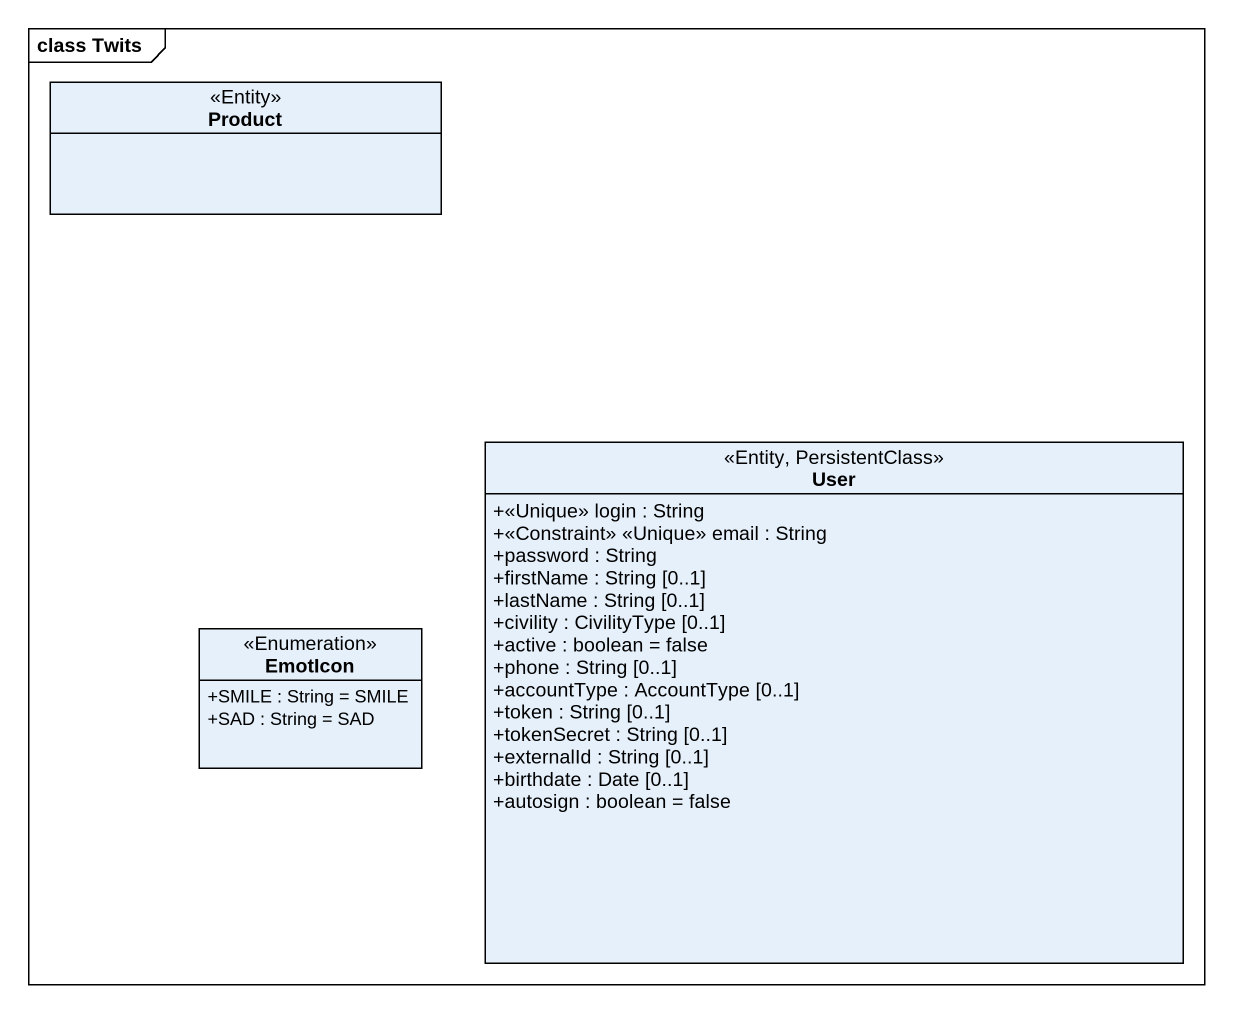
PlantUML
@startuml
mainframe class Twits
hide circle
hide empty members
skinparam classAttributeIconSize 0
class Product <<Entity>>
class User <<Entity, PersistentClass>> {
  +<<Unique>> login : String
  +<<Constraint>> <<Unique>> email : String
  +password : String
  +firstName : String [0..1]
  +lastName : String [0..1]
  +civility : CivilityType [0..1]
  +active : boolean = false
  +phone : String [0..1]
  +accountType : AccountType [0..1]
  +token : String [0..1]
  +tokenSecret : String [0..1]
  +externalId : String [0..1]
  +birthdate : Date [0..1]
  +autosign : boolean = false
}
class EmotIcon <<Enumeration>> {
  +SMILE : String = SMILE
  +SAD : String = SAD
}
@enduml
